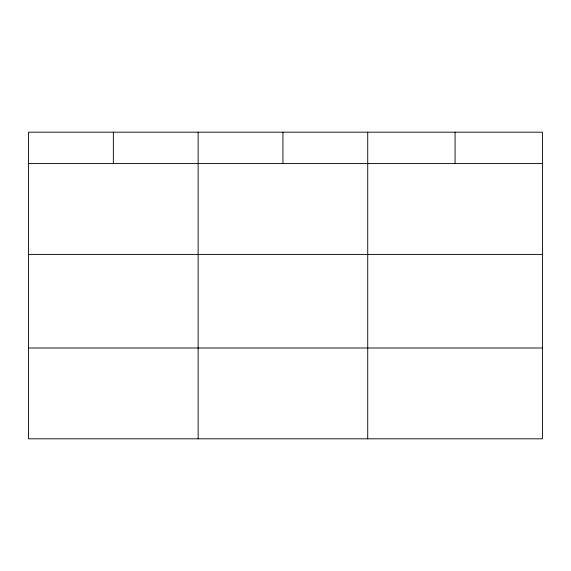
<?xml version="1.0" encoding="UTF-8"?>
<svg xmlns="http://www.w3.org/2000/svg" width="571" height="571" viewBox="0 0 571 571"><rect width="100%" height="100%" fill="white"/><g stroke="black" fill="none" stroke-linecap="round" stroke-linejoin="round"><path stroke-width="0.86" d="M542.45 254.409L542.45 132.179L28.55 132.179L28.55 438.821L542.45 438.821L542.45 254.409L28.55 254.409M28.55 163.584L542.45 163.584M28.55 347.996L542.45 347.996M455.087 132.179L455.087 163.584M367.724 132.179L367.724 438.821M282.93 132.179L282.93 163.584M198.137 132.179L198.137 438.821M113.344 132.179L113.344 163.584"/></g></svg>
